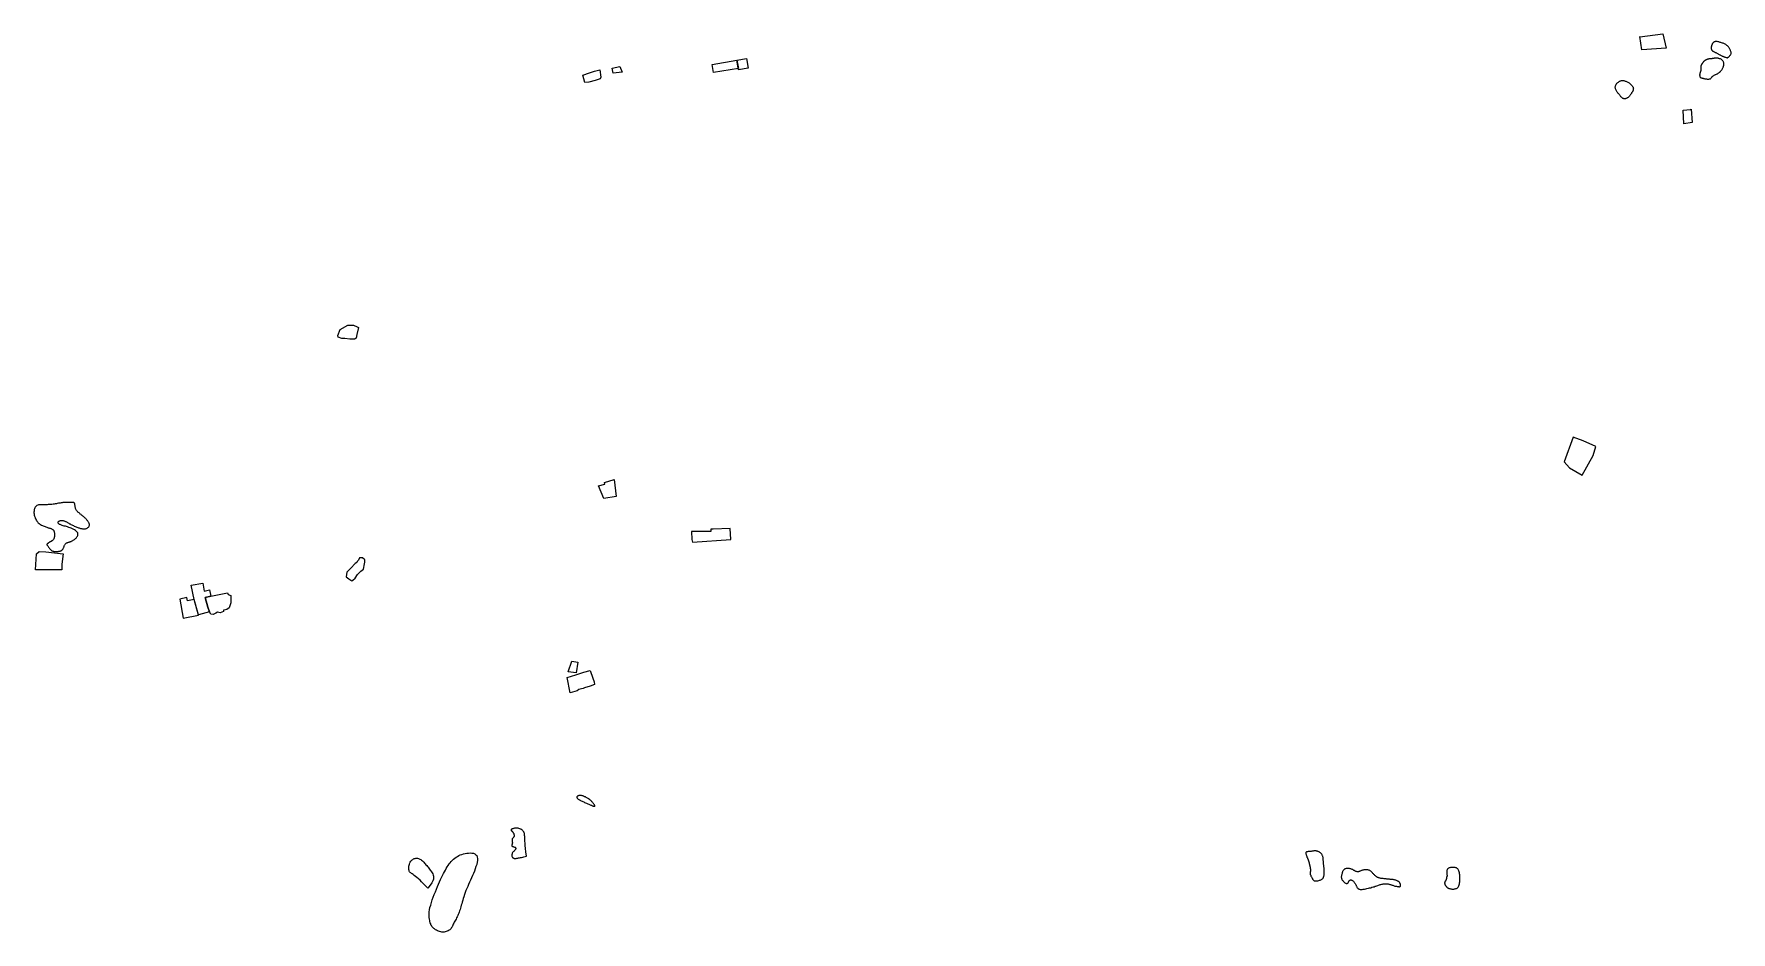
# Model space of a CAD drawing. Header units: millimetres. Extents: x 100186 to 101410, y 389561 to 390808.
# Drawn here: x 100186 to 101410, y 390160 to 390808 of the extents above; entities that cross this region are included whole.
import ezdxf

# ---------------------------------------------------------------- set-up
doc = ezdxf.new("R2010")
doc.units = ezdxf.units.MM
doc.header["$LTSCALE"] = 2
doc.layers.add('Débri', color=6, linetype='Continuous')

msp = doc.modelspace()

# ---------------------------------------------------------------- linework, layer by layer
at = {"layer": 'Débri', "flags": 128}
for points in [[(101344.5, 390806), (101361, 390808), (101363.4, 390797.8), (101345.9, 390796.4), (101344.5, 390806.1)], [(101410.2, 390793.3), (101410.3, 390793.7), (101410.3, 390794.1), (101410.3, 390794.5), (101410.3, 390794.9), (101410.2, 390795.3), (101410, 390795.7), (101409.9, 390796.2), (101409.7, 390796.6), (101409.5, 390797), (101409.2, 390797.5), (101409, 390797.9), (101408.7, 390798.3), (101408.4, 390798.7), (101408.1, 390799.1), (101407.7, 390799.4), (101407.3, 390799.7), (101406.9, 390800), (101406.5, 390800.3), (101406.1, 390800.6), (101405.6, 390800.8), (101405.1, 390801), (101404.6, 390801.2), (101404.1, 390801.4), (101403.5, 390801.6), (101403, 390801.8), (101402.5, 390801.9), (101402, 390802.1), (101401.4, 390802.2), (101400.9, 390802.3), (101400.4, 390802.4), (101400, 390802.4), (101399.6, 390802.4), (101399.2, 390802.4), (101398.8, 390802.4), (101398.5, 390802.3), (101398.2, 390802.2), (101398, 390802.1), (101397.7, 390801.9), (101397.5, 390801.8), (101397.3, 390801.6), (101397.2, 390801.4), (101397, 390801.2), (101396.9, 390801), (101396.8, 390800.8), (101396.7, 390800.5), (101396.6, 390800.3), (101396.5, 390800.1), (101396.4, 390799.8), (101396.3, 390799.6), (101396.2, 390799.4), (101396.1, 390799.1), (101396.1, 390798.9), (101396, 390798.6), (101396, 390798.4), (101396, 390798.1), (101395.9, 390797.9), (101396, 390797.6), (101396, 390797.4), (101396, 390797.1), (101396.1, 390796.9), (101396.2, 390796.7), (101396.3, 390796.5), (101396.4, 390796.3), (101396.6, 390796.1), (101396.8, 390795.9), (101397, 390795.8), (101397.2, 390795.6), (101397.4, 390795.5), (101397.6, 390795.3), (101397.9, 390795.2), (101398.2, 390795.1), (101398.6, 390794.9), (101398.9, 390794.7), (101399.3, 390794.5), (101399.7, 390794.3), (101400, 390794.1), (101400.5, 390793.9), (101400.9, 390793.7), (101401.3, 390793.4), (101401.7, 390793.2), (101402.1, 390793), (101402.4, 390792.8), (101402.8, 390792.6), (101403.2, 390792.4), (101403.6, 390792.2), (101403.9, 390792), (101404.3, 390791.9), (101404.7, 390791.7), (101405, 390791.6), (101405.4, 390791.4), (101405.8, 390791.3), (101406.1, 390791.2), (101406.4, 390791.1), (101406.7, 390791), (101407, 390790.9), (101407.2, 390790.9), (101407.4, 390790.8), (101407.5, 390790.8), (101407.6, 390790.8), (101407.7, 390790.8), (101407.8, 390790.8), (101407.9, 390790.9), (101408.1, 390791), (101408.2, 390791.1), (101408.4, 390791.3), (101408.7, 390791.5), (101409, 390791.7), (101409.3, 390792), (101409.5, 390792.3), (101409.8, 390792.6), (101410, 390792.9)], [(101397.1, 390777.6), (101397.4, 390777.8), (101397.8, 390778), (101398.2, 390778.2), (101398.6, 390778.4), (101399, 390778.6), (101399.4, 390778.7), (101399.8, 390778.9), (101400.2, 390779.1), (101400.5, 390779.2), (101400.8, 390779.4), (101401.1, 390779.6), (101401.4, 390779.8), (101401.7, 390780.1), (101401.9, 390780.3), (101402.2, 390780.5), (101402.4, 390780.8), (101402.7, 390781), (101402.9, 390781.3), (101403.2, 390781.6), (101403.4, 390781.9), (101403.6, 390782.2), (101403.8, 390782.5), (101404.1, 390782.8), (101404.2, 390783.1), (101404.4, 390783.5), (101404.6, 390783.8), (101404.7, 390784.2), (101404.8, 390784.5), (101404.9, 390784.9), (101405, 390785.3), (101405.1, 390785.7), (101405.1, 390786.1), (101405.1, 390786.4), (101405.1, 390786.8), (101405, 390787.2), (101404.9, 390787.6), (101404.8, 390787.9), (101404.6, 390788.2), (101404.4, 390788.6), (101404.2, 390788.8), (101404, 390789.1), (101403.7, 390789.3), (101403.4, 390789.5), (101403.1, 390789.7), (101402.7, 390789.9), (101402.4, 390790), (101402, 390790.1), (101401.6, 390790.2), (101401.3, 390790.3), (101400.9, 390790.4), (101400.6, 390790.4), (101400.2, 390790.5), (101399.9, 390790.5), (101399.5, 390790.5), (101399.2, 390790.5), (101398.8, 390790.4), (101398.5, 390790.4), (101398.2, 390790.4), (101397.8, 390790.3), (101397.5, 390790.3), (101397.2, 390790.2), (101396.8, 390790.2), (101396.5, 390790.1), (101396.2, 390790.1), (101395.9, 390790), (101395.6, 390790), (101395.2, 390790), (101394.9, 390790), (101394.6, 390789.9), (101394.3, 390789.9), (101394, 390789.8), (101393.7, 390789.7), (101393.4, 390789.7), (101393.1, 390789.6), (101392.8, 390789.5), (101392.5, 390789.3), (101392.2, 390789.2), (101391.9, 390789.1), (101391.7, 390788.9), (101391.5, 390788.8), (101391.3, 390788.7), (101391.1, 390788.6), (101390.9, 390788.4), (101390.8, 390788.3), (101390.6, 390788.2), (101390.5, 390788), (101390.4, 390787.9), (101390.3, 390787.8), (101390.1, 390787.6), (101390, 390787.4), (101389.9, 390787.2), (101389.8, 390787.1), (101389.6, 390786.9), (101389.5, 390786.7), (101389.4, 390786.5), (101389.3, 390786.4), (101389.2, 390786.2), (101389.1, 390786.1), (101389, 390785.9), (101388.9, 390785.7), (101388.8, 390785.6), (101388.8, 390785.4), (101388.7, 390785.3), (101388.7, 390785.1), (101388.6, 390784.9), (101388.6, 390784.7), (101388.6, 390784.4), (101388.6, 390784.2), (101388.6, 390784), (101388.6, 390783.8), (101388.6, 390783.6), (101388.6, 390783.4), (101388.6, 390783.2), (101388.6, 390783), (101388.6, 390782.8), (101388.6, 390782.7), (101388.5, 390782.5), (101388.5, 390782.3), (101388.5, 390782.1), (101388.5, 390782), (101388.4, 390781.8), (101388.4, 390781.6), (101388.4, 390781.3), (101388.3, 390781.1), (101388.2, 390780.9), (101388.2, 390780.7), (101388.1, 390780.4), (101388, 390780.2), (101388, 390780), (101387.9, 390779.8), (101387.8, 390779.6), (101387.8, 390779.3), (101387.7, 390779.1), (101387.7, 390778.9), (101387.7, 390778.6), (101387.6, 390778.4), (101387.6, 390778.1), (101387.7, 390777.9), (101387.7, 390777.6), (101387.8, 390777.4), (101387.8, 390777.2), (101387.9, 390777), (101388.1, 390776.8), (101388.2, 390776.6), (101388.4, 390776.5), (101388.6, 390776.4), (101388.8, 390776.3), (101389, 390776.2), (101389.2, 390776.2), (101389.4, 390776.1), (101389.7, 390776.1), (101389.9, 390776.1), (101390.1, 390776), (101390.3, 390776), (101390.5, 390775.9), (101390.8, 390775.9), (101391, 390775.8), (101391.3, 390775.7), (101391.6, 390775.7), (101391.9, 390775.6), (101392.3, 390775.5), (101392.7, 390775.5), (101393.1, 390775.4), (101393.6, 390775.4), (101394, 390775.4), (101394.4, 390775.4), (101394.8, 390775.5), (101395.1, 390775.6), (101395.4, 390775.7), (101395.7, 390775.9), (101395.9, 390776.2), (101396.1, 390776.5), (101396.4, 390776.7), (101396.6, 390777), (101396.8, 390777.3)], [(100581.7, 390778.3), (100586.7, 390779.8), (100590.1, 390781.2), (100594, 390782), (100594.7, 390776.9), (100594.2, 390775.7), (100590.6, 390774.5), (100586.2, 390773.2), (100583.3, 390772.9), (100581.7, 390778.3)], [(100675, 390785.9), (100692.8, 390789), (100694, 390783.1), (100676.1, 390780.2)], [(101329.4, 390773.5), (101329.7, 390773.7), (101330.1, 390773.9), (101330.4, 390774.1), (101330.8, 390774.2), (101331.2, 390774.3), (101331.6, 390774.3), (101332, 390774.3), (101332.4, 390774.3), (101332.9, 390774.3), (101333.4, 390774.2), (101333.9, 390774), (101334.3, 390773.9), (101334.8, 390773.7), (101335.3, 390773.4), (101335.8, 390773.2), (101336.3, 390772.9), (101336.7, 390772.6), (101337.2, 390772.3), (101337.6, 390771.9), (101338, 390771.6), (101338.3, 390771.2), (101338.7, 390770.9), (101339, 390770.5), (101339.2, 390770.1), (101339.4, 390769.8), (101339.6, 390769.5), (101339.7, 390769.2), (101339.8, 390768.9), (101339.8, 390768.6), (101339.9, 390768.3), (101339.8, 390768), (101339.8, 390767.7), (101339.7, 390767.4), (101339.6, 390767.1), (101339.4, 390766.8), (101339.3, 390766.6), (101339.1, 390766.3), (101338.9, 390766), (101338.7, 390765.7), (101338.5, 390765.4), (101338.4, 390765.1), (101338.2, 390764.8), (101338, 390764.5), (101337.8, 390764.2), (101337.6, 390763.8), (101337.3, 390763.5), (101337.1, 390763.2), (101336.8, 390762.9), (101336.6, 390762.7), (101336.3, 390762.4), (101336, 390762.2), (101335.7, 390762), (101335.3, 390761.8), (101335, 390761.6), (101334.7, 390761.4), (101334.4, 390761.3), (101334.1, 390761.2), (101333.9, 390761.2), (101333.6, 390761.1), (101333.3, 390761.1), (101333.1, 390761.2), (101332.8, 390761.2), (101332.6, 390761.3), (101332.3, 390761.5), (101332, 390761.7), (101331.8, 390761.9), (101331.5, 390762.1), (101331.2, 390762.4), (101330.9, 390762.7), (101330.6, 390763.1), (101330.3, 390763.4), (101330, 390763.8), (101329.6, 390764.2), (101329.3, 390764.7), (101328.9, 390765.1), (101328.5, 390765.6), (101328.2, 390766), (101327.9, 390766.5), (101327.6, 390767), (101327.3, 390767.5), (101327.1, 390767.9), (101327, 390768.4), (101326.9, 390768.9), (101326.8, 390769.3), (101326.8, 390769.8), (101326.9, 390770.2), (101326.9, 390770.6), (101327.1, 390771), (101327.3, 390771.4), (101327.5, 390771.8), (101327.7, 390772.1), (101328, 390772.5), (101328.3, 390772.8), (101328.7, 390773), (101329, 390773.3)], [(101376.3, 390743.1), (101375.8, 390753), (101381, 390753.5), (101381.5, 390753.6), (101382.3, 390744.2), (101376.2, 390743.1)], [(101290, 390499.5), (101293.8, 390495), (101302.8, 390489.7), (101310.8, 390503.9), (101312.8, 390510.5), (101303.7, 390514.5), (101296.5, 390517.3)], [(100593.1, 390482), (100597.7, 390483.3), (100597.4, 390484.4), (100604.3, 390486.6), (100605.8, 390474.5), (100597, 390472.9), (100593.1, 390482)], [(100198.2, 390435.6), (100198.6, 390435.3), (100199, 390435.1), (100199.4, 390435), (100199.8, 390434.9), (100200.2, 390434.8), (100200.7, 390434.8), (100201.1, 390434.8), (100201.5, 390434.8), (100202, 390434.8), (100202.5, 390434.8), (100202.9, 390434.8), (100203.4, 390434.8), (100203.8, 390434.9), (100204.3, 390434.9), (100204.7, 390435), (100205, 390435.2), (100205.4, 390435.3), (100205.7, 390435.5), (100206, 390435.7), (100206.2, 390436), (100206.5, 390436.3), (100206.7, 390436.6), (100206.8, 390436.9), (100207, 390437.3), (100207.2, 390437.7), (100207.3, 390438), (100207.5, 390438.4), (100207.6, 390438.8), (100207.8, 390439.2), (100208, 390439.5), (100208.2, 390439.9), (100208.4, 390440.2), (100208.7, 390440.4), (100209, 390440.7), (100209.3, 390440.9), (100209.6, 390441), (100210, 390441.2), (100210.3, 390441.3), (100210.7, 390441.4), (100211.1, 390441.5), (100211.5, 390441.7), (100211.8, 390441.8), (100212.2, 390441.9), (100212.5, 390442), (100212.9, 390442.2), (100213.3, 390442.4), (100213.7, 390442.6), (100214.1, 390442.8), (100214.5, 390443.1), (100214.9, 390443.4), (100215.3, 390443.7), (100215.7, 390444.1), (100216.1, 390444.4), (100216.5, 390444.8), (100216.8, 390445.3), (100217.1, 390445.7), (100217.3, 390446.2), (100217.4, 390446.6), (100217.5, 390447.1), (100217.4, 390447.6), (100217.3, 390448.1), (100217.1, 390448.5), (100216.8, 390449), (100216.3, 390449.5), (100215.8, 390449.9), (100215.1, 390450.3), (100214.4, 390450.7), (100213.5, 390451.1), (100212.7, 390451.5), (100211.8, 390451.8), (100210.9, 390452.1), (100210, 390452.4), (100209.2, 390452.7), (100208.4, 390452.9), (100207.6, 390453.1), (100206.9, 390453.3), (100206.2, 390453.5), (100205.6, 390453.7), (100205.1, 390453.9), (100204.6, 390454.1), (100204.2, 390454.3), (100203.9, 390454.5), (100203.6, 390454.7), (100203.4, 390455), (100203.3, 390455.2), (100203.2, 390455.4), (100203.2, 390455.6), (100203.2, 390455.9), (100203.3, 390456.1), (100203.5, 390456.3), (100203.7, 390456.5), (100203.9, 390456.7), (100204.2, 390456.8), (100204.5, 390456.9), (100204.8, 390457), (100205.2, 390457.1), (100205.6, 390457.1), (100206, 390457.1), (100206.4, 390457.1), (100206.8, 390457), (100207.2, 390456.9), (100207.6, 390456.8), (100208, 390456.6), (100208.4, 390456.4), (100208.8, 390456.3), (100209.2, 390456.1), (100209.6, 390455.8), (100210, 390455.6), (100210.4, 390455.4), (100210.8, 390455.1), (100211.3, 390454.8), (100211.8, 390454.6), (100212.4, 390454.3), (100213, 390454), (100213.6, 390453.7), (100214.2, 390453.4), (100214.8, 390453.1), (100215.5, 390452.8), (100216.1, 390452.6), (100216.7, 390452.3), (100217.3, 390452.1), (100217.8, 390451.9), (100218.3, 390451.7), (100218.9, 390451.5), (100219.3, 390451.4), (100219.8, 390451.3), (100220.2, 390451.2), (100220.7, 390451.1), (100221.1, 390451), (100221.5, 390451), (100221.9, 390451), (100222.3, 390451), (100222.6, 390451), (100223, 390451.1), (100223.4, 390451.2), (100223.7, 390451.3), (100224.1, 390451.5), (100224.4, 390451.7), (100224.7, 390452), (100225.1, 390452.3), (100225.3, 390452.6), (100225.5, 390452.9), (100225.7, 390453.3), (100225.8, 390453.6), (100225.8, 390454), (100225.8, 390454.4), (100225.7, 390454.7), (100225.6, 390455.1), (100225.4, 390455.5), (100225.1, 390455.9), (100224.9, 390456.2), (100224.6, 390456.6), (100224.3, 390457), (100224, 390457.4), (100223.7, 390457.7), (100223.4, 390458.1), (100223.1, 390458.5), (100222.7, 390458.8), (100222.3, 390459.2), (100221.9, 390459.6), (100221.5, 390459.9), (100221.1, 390460.3), (100220.6, 390460.6), (100220.1, 390461), (100219.7, 390461.4), (100219.2, 390461.7), (100218.8, 390462.1), (100218.3, 390462.5), (100217.9, 390462.8), (100217.5, 390463.2), (100217.1, 390463.6), (100216.8, 390464), (100216.5, 390464.4), (100216.2, 390464.8), (100216, 390465.3), (100215.8, 390465.8), (100215.6, 390466.2), (100215.5, 390466.7), (100215.4, 390467.2), (100215.4, 390467.7), (100215.3, 390468.2), (100215.2, 390468.6), (100215.2, 390469), (100215.1, 390469.3), (100215, 390469.6), (100214.8, 390469.8), (100214.7, 390469.9), (100214.5, 390470), (100214.2, 390470.1), (100214, 390470.1), (100213.7, 390470.1), (100213.3, 390470.1), (100213, 390470.1), (100212.6, 390470.1), (100212.1, 390470.1), (100211.7, 390470.1), (100211.2, 390470.1), (100210.7, 390470.1), (100210.2, 390470.1), (100209.7, 390470.1), (100209.2, 390470.1), (100208.7, 390470.1), (100208.2, 390470.1), (100207.7, 390470.1), (100207.1, 390470), (100206.6, 390470), (100206, 390469.9), (100205.4, 390469.8), (100204.7, 390469.7), (100204.1, 390469.6), (100203.4, 390469.5), (100202.6, 390469.3), (100201.9, 390469.2), (100201.1, 390469), (100200.3, 390468.9), (100199.5, 390468.8), (100198.7, 390468.7), (100197.9, 390468.6), (100197, 390468.6), (100196.1, 390468.6), (100195.3, 390468.5), (100194.4, 390468.5), (100193.6, 390468.5), (100192.8, 390468.5), (100192, 390468.5), (100191.2, 390468.5), (100190.5, 390468.5), (100189.8, 390468.4), (100189.1, 390468.3), (100188.5, 390468.1), (100187.9, 390467.9), (100187.5, 390467.6), (100187, 390467.2), (100186.7, 390466.7), (100186.4, 390466.2), (100186.1, 390465.6), (100186, 390465), (100185.8, 390464.4), (100185.8, 390463.8), (100185.7, 390463.2), (100185.7, 390462.6), (100185.8, 390462), (100185.9, 390461.4), (100186, 390460.9), (100186.2, 390460.3), (100186.3, 390459.8), (100186.5, 390459.3), (100186.7, 390458.8), (100187, 390458.3), (100187.2, 390457.7), (100187.5, 390457.2), (100187.8, 390456.7), (100188.1, 390456.3), (100188.5, 390455.8), (100188.9, 390455.3), (100189.4, 390454.9), (100189.9, 390454.5), (100190.5, 390454.1), (100191.2, 390453.8), (100191.8, 390453.5), (100192.5, 390453.2), (100193.1, 390452.9), (100193.8, 390452.7), (100194.4, 390452.4), (100195, 390452.3), (100195.5, 390452.1), (100196, 390451.9), (100196.5, 390451.8), (100197, 390451.6), (100197.4, 390451.5), (100197.8, 390451.4), (100198.1, 390451.2), (100198.5, 390451.1), (100198.8, 390450.9), (100199.1, 390450.7), (100199.4, 390450.5), (100199.6, 390450.3), (100199.8, 390450), (100200, 390449.8), (100200.2, 390449.5), (100200.3, 390449.2), (100200.4, 390449), (100200.4, 390448.6), (100200.5, 390448.3), (100200.5, 390448), (100200.5, 390447.6), (100200.5, 390447.3), (100200.5, 390446.9), (100200.5, 390446.5), (100200.5, 390446.2), (100200.5, 390445.8), (100200.5, 390445.4), (100200.4, 390445), (100200.4, 390444.7), (100200.3, 390444.4), (100200.2, 390444.1), (100200.1, 390443.8), (100199.9, 390443.5), (100199.8, 390443.3), (100199.6, 390443.1), (100199.4, 390442.9), (100199.2, 390442.7), (100198.9, 390442.5), (100198.7, 390442.4), (100198.5, 390442.2), (100198.2, 390442.1), (100198, 390442), (100197.8, 390441.8), (100197.5, 390441.7), (100197.3, 390441.6), (100197, 390441.4), (100196.8, 390441.3), (100196.6, 390441.1), (100196.3, 390441), (100196.1, 390440.8), (100195.9, 390440.6), (100195.7, 390440.5), (100195.5, 390440.4), (100195.3, 390440.2), (100195.2, 390440.1), (100195.1, 390440), (100195, 390440), (100195, 390439.9), (100195, 390439.8), (100195, 390439.7), (100195.1, 390439.5), (100195.3, 390439.3), (100195.4, 390439), (100195.7, 390438.7), (100196, 390438.3), (100196.3, 390437.8), (100196.6, 390437.3), (100197, 390436.9), (100197.4, 390436.4), (100197.8, 390436)], [(100660.5, 390443.3), (100661, 390441.4), (100688.7, 390443.4), (100688.1, 390451.3), (100675.8, 390450.9), (100674.2, 390450.8), (100674.2, 390449.2), (100660.1, 390449.1), (100660.5, 390443.3)], [(100186.8, 390421.5), (100187.5, 390433.1), (100189.5, 390434.7), (100194.2, 390434.4), (100206.7, 390433), (100205.9, 390425.5), (100205.9, 390421.5), (100201, 390421.5), (100195.4, 390421.5), (100186.8, 390421.5)], [(100423.7, 390423.1), (100424.1, 390424.6), (100424.5, 390427), (100424.5, 390428.7), (100422.8, 390430.1), (100421.6, 390430.1), (100420.7, 390430.1), (100420, 390428.5), (100419, 390427.5), (100418.6, 390426.7), (100417.5, 390426), (100414.3, 390422.6), (100411.6, 390419.9), (100411.1, 390416.4), (100412.9, 390414.9), (100415.1, 390413.5), (100415.8, 390414.1), (100417.4, 390415.6), (100419.2, 390418.1), (100421.5, 390420.5), (100423.5, 390421.9)], [(100293.5, 390386.6), (100304.5, 390388.9), (100301.4, 390400.2), (100296.6, 390399.1), (100296, 390401.6), (100291, 390400.4), (100293.5, 390386.6)], [(100309.3, 390401.6), (100313.4, 390402.5), (100325.5, 390405), (100325.8, 390403.6), (100327.7, 390403.1), (100327.7, 390397.7), (100326.7, 390394.2), (100325, 390392.9), (100323.1, 390392.5), (100322.5, 390392.5), (100322.5, 390391.4), (100320.1, 390390.6), (100318.2, 390391), (100316.9, 390390.2), (100315, 390389.3), (100313.4, 390389.5), (100312.4, 390391.3), (100311.1, 390394.6), (100309.3, 390401.6)], [(100570.6, 390343.9), (100576.8, 390345.8), (100582.4, 390347.6), (100587, 390348.9), (100589.1, 390343.3), (100590, 390340.7), (100590.3, 390338.8), (100587.2, 390337.6), (100583.1, 390336.4), (100582.1, 390335.9), (100580.8, 390335.8), (100578.8, 390335.2), (100577.6, 390334.3), (100572.7, 390332.8), (100570.6, 390343.9)], [(100588.4, 390254.3), (100588.1, 390254.6), (100587.7, 390255), (100587.3, 390255.3), (100586.9, 390255.6), (100586.5, 390256), (100586, 390256.3), (100585.6, 390256.6), (100585.1, 390256.9), (100584.6, 390257.2), (100584.1, 390257.4), (100583.6, 390257.7), (100583.1, 390257.9), (100582.6, 390258.2), (100582.2, 390258.3), (100581.7, 390258.5), (100581.2, 390258.6), (100580.8, 390258.7), (100580.4, 390258.8), (100580, 390258.8), (100579.6, 390258.8), (100579.2, 390258.7), (100578.9, 390258.7), (100578.6, 390258.6), (100578.3, 390258.5), (100578.1, 390258.4), (100577.9, 390258.2), (100577.7, 390258.1), (100577.6, 390258), (100577.5, 390257.8), (100577.4, 390257.7), (100577.4, 390257.5), (100577.4, 390257.3), (100577.5, 390257.2), (100577.6, 390257), (100577.8, 390256.8), (100578, 390256.6), (100578.2, 390256.4), (100578.5, 390256.2), (100578.9, 390256), (100579.3, 390255.8), (100579.7, 390255.5), (100580.2, 390255.2), (100580.7, 390255), (100581.3, 390254.7), (100581.9, 390254.4), (100582.5, 390254.1), (100583.1, 390253.8), (100583.7, 390253.5), (100584.4, 390253.2), (100585, 390253), (100585.5, 390252.7), (100586.1, 390252.5), (100586.6, 390252.2), (100587.1, 390252), (100587.6, 390251.8), (100588, 390251.7), (100588.3, 390251.5), (100588.6, 390251.4), (100588.9, 390251.3), (100589.1, 390251.2), (100589.3, 390251.1), (100589.4, 390251.1), (100589.6, 390251), (100589.7, 390251), (100589.8, 390251), (100590, 390251), (100590.1, 390251), (100590.2, 390251), (100590.3, 390251.1), (100590.4, 390251.1), (100590.4, 390251.1), (100590.5, 390251.2), (100590.5, 390251.2), (100590.6, 390251.2), (100590.6, 390251.2), (100590.6, 390251.3), (100590.5, 390251.3), (100590.5, 390251.4), (100590.4, 390251.6), (100590.3, 390251.7), (100590.2, 390252), (100590, 390252.2), (100589.8, 390252.5), (100589.6, 390252.9), (100589.3, 390253.2), (100589.1, 390253.6), (100588.8, 390253.9)], [(100476.9, 390193.2), (100477.7, 390194.9), (100478.4, 390196.6), (100479.1, 390198.2), (100479.8, 390199.7), (100480.5, 390201.1), (100481.2, 390202.5), (100481.9, 390203.8), (100482.6, 390205), (100483.2, 390206.2), (100483.9, 390207.3), (100484.6, 390208.4), (100485.4, 390209.4), (100486.1, 390210.3), (100486.9, 390211.2), (100487.7, 390212.1), (100488.5, 390212.8), (100489.4, 390213.6), (100490.3, 390214.2), (100491.3, 390214.8), (100492.3, 390215.4), (100493.4, 390215.9), (100494.5, 390216.3), (100495.6, 390216.7), (100496.8, 390217), (100498, 390217.2), (100499.3, 390217.3), (100500.6, 390217.4), (100501.8, 390217.3), (100502.9, 390217.1), (100503.8, 390216.7), (100504.6, 390216.1), (100505.2, 390215.4), (100505.6, 390214.4), (100505.8, 390213.3), (100505.7, 390212), (100505.5, 390210.6), (100505.2, 390209.1), (100504.7, 390207.5), (100504.2, 390205.9), (100503.6, 390204.2), (100502.9, 390202.6), (100502.2, 390201), (100501.5, 390199.4), (100500.8, 390197.8), (100500.1, 390196.3), (100499.4, 390194.7), (100498.7, 390193.2), (100498, 390191.7), (100497.4, 390190.2), (100496.9, 390188.7), (100496.4, 390187.3), (100495.9, 390185.8), (100495.5, 390184.5), (100495.1, 390183.2), (100494.7, 390181.9), (100494.4, 390180.7), (100494.1, 390179.6), (100493.8, 390178.5), (100493.5, 390177.5), (100493.2, 390176.5), (100492.9, 390175.6), (100492.6, 390174.7), (100492.3, 390173.9), (100491.9, 390173), (100491.5, 390172.2), (100491.1, 390171.3), (100490.7, 390170.5), (100490.3, 390169.7), (100489.8, 390168.9), (100489.4, 390168.1), (100489, 390167.4), (100488.7, 390166.6), (100488.3, 390165.9), (100488, 390165.3), (100487.7, 390164.6), (100487.4, 390164), (100487.1, 390163.5), (100486.8, 390162.9), (100486.3, 390162.4), (100485.9, 390162), (100485.3, 390161.6), (100484.7, 390161.2), (100484, 390160.9), (100483.3, 390160.6), (100482.5, 390160.5), (100481.7, 390160.3), (100480.9, 390160.3), (100480.1, 390160.3), (100479.3, 390160.5), (100478.4, 390160.7), (100477.6, 390160.9), (100476.9, 390161.2), (100476.1, 390161.6), (100475.5, 390162), (100474.8, 390162.5), (100474.2, 390162.9), (100473.7, 390163.4), (100473.3, 390163.9), (100472.9, 390164.4), (100472.5, 390165), (100472.2, 390165.6), (100472, 390166.3), (100471.7, 390167), (100471.5, 390167.8), (100471.3, 390168.7), (100471.1, 390169.7), (100471, 390170.8), (100470.9, 390172), (100471, 390173.3), (100471, 390174.8), (100471.2, 390176.3), (100471.5, 390177.9), (100472, 390179.7), (100472.5, 390181.6), (100473.1, 390183.5), (100473.8, 390185.4), (100474.6, 390187.4), (100475.4, 390189.4), (100476.2, 390191.3)], [(101114.4, 390198), (101114.8, 390198.2), (101115.1, 390198.4), (101115.4, 390198.6), (101115.7, 390198.8), (101115.9, 390199.1), (101116.1, 390199.3), (101116.2, 390199.6), (101116.3, 390200), (101116.4, 390200.4), (101116.5, 390200.8), (101116.6, 390201.2), (101116.7, 390201.7), (101116.7, 390202.2), (101116.8, 390202.7), (101116.8, 390203.1), (101116.8, 390203.6), (101116.8, 390204), (101116.8, 390204.4), (101116.8, 390204.8), (101116.7, 390205.2), (101116.7, 390205.5), (101116.7, 390205.9), (101116.6, 390206.3), (101116.6, 390206.6), (101116.5, 390207), (101116.5, 390207.4), (101116.4, 390207.7), (101116.4, 390208.1), (101116.4, 390208.5), (101116.3, 390209), (101116.3, 390209.4), (101116.3, 390209.9), (101116.2, 390210.4), (101116.2, 390210.9), (101116.2, 390211.4), (101116.1, 390212), (101116.1, 390212.5), (101116, 390213), (101116, 390213.5), (101115.9, 390214), (101115.8, 390214.5), (101115.7, 390214.9), (101115.5, 390215.3), (101115.3, 390215.7), (101115.2, 390216), (101115, 390216.4), (101114.7, 390216.7), (101114.5, 390216.9), (101114.3, 390217.2), (101114, 390217.5), (101113.7, 390217.7), (101113.4, 390217.9), (101113.1, 390218.1), (101112.8, 390218.2), (101112.5, 390218.4), (101112.2, 390218.5), (101111.9, 390218.6), (101111.6, 390218.7), (101111.3, 390218.7), (101111, 390218.8), (101110.7, 390218.8), (101110.4, 390218.8), (101110.1, 390218.8), (101109.8, 390218.8), (101109.5, 390218.8), (101109.2, 390218.8), (101108.9, 390218.7), (101108.6, 390218.7), (101108.3, 390218.7), (101108, 390218.6), (101107.7, 390218.6), (101107.3, 390218.5), (101107, 390218.5), (101106.6, 390218.4), (101106.2, 390218.4), (101105.8, 390218.4), (101105.4, 390218.3), (101105.1, 390218.3), (101104.8, 390218.2), (101104.5, 390218.2), (101104.2, 390218.1), (101104, 390218.1), (101103.8, 390218), (101103.7, 390217.9), (101103.6, 390217.7), (101103.5, 390217.6), (101103.5, 390217.4), (101103.5, 390217.2), (101103.5, 390216.9), (101103.6, 390216.6), (101103.7, 390216.3), (101103.8, 390215.9), (101103.9, 390215.6), (101104, 390215.2), (101104.1, 390214.9), (101104.2, 390214.6), (101104.3, 390214.3), (101104.5, 390214), (101104.6, 390213.7), (101104.7, 390213.5), (101104.8, 390213.2), (101104.9, 390213), (101105, 390212.7), (101105.1, 390212.5), (101105.2, 390212.2), (101105.3, 390212), (101105.4, 390211.7), (101105.5, 390211.4), (101105.6, 390211.1), (101105.7, 390210.8), (101105.8, 390210.5), (101105.9, 390210.2), (101105.9, 390209.9), (101106, 390209.6), (101106.1, 390209.2), (101106.2, 390208.9), (101106.2, 390208.6), (101106.3, 390208.2), (101106.4, 390207.9), (101106.4, 390207.6), (101106.5, 390207.3), (101106.5, 390207), (101106.6, 390206.7), (101106.6, 390206.5), (101106.7, 390206.2), (101106.7, 390206), (101106.8, 390205.8), (101106.8, 390205.6), (101106.8, 390205.4), (101106.9, 390205.2), (101106.9, 390205), (101106.9, 390204.9), (101106.9, 390204.7), (101106.9, 390204.6), (101106.9, 390204.4), (101106.9, 390204.3), (101106.8, 390204.1), (101106.8, 390204), (101106.7, 390203.9), (101106.7, 390203.7), (101106.6, 390203.6), (101106.6, 390203.4), (101106.5, 390203.3), (101106.5, 390203.1), (101106.5, 390203), (101106.5, 390202.8), (101106.5, 390202.6), (101106.5, 390202.4), (101106.6, 390202.2), (101106.7, 390202), (101106.7, 390201.8), (101106.8, 390201.5), (101107, 390201.2), (101107.1, 390201), (101107.2, 390200.7), (101107.4, 390200.4), (101107.6, 390200.1), (101107.7, 390199.7), (101107.9, 390199.4), (101108, 390199.1), (101108.2, 390198.8), (101108.4, 390198.5), (101108.5, 390198.2), (101108.7, 390197.9), (101109, 390197.7), (101109.3, 390197.5), (101109.6, 390197.3), (101110, 390197.2), (101110.5, 390197.2), (101111, 390197.2), (101111.6, 390197.2), (101112.2, 390197.3), (101112.8, 390197.5), (101113.3, 390197.6), (101113.9, 390197.8)], [(101150.4, 390192.3), (101151.2, 390192.6), (101152, 390192.8), (101152.7, 390193), (101153.4, 390193.3), (101154.1, 390193.5), (101154.8, 390193.7), (101155.4, 390193.9), (101156, 390194.1), (101156.6, 390194.3), (101157.1, 390194.5), (101157.7, 390194.6), (101158.3, 390194.8), (101158.8, 390194.9), (101159.3, 390195), (101159.8, 390195), (101160.3, 390195.1), (101160.7, 390195.1), (101161.2, 390195.1), (101161.6, 390195.1), (101162.1, 390195.1), (101162.5, 390195.1), (101162.9, 390195), (101163.3, 390194.9), (101163.7, 390194.8), (101164.1, 390194.7), (101164.5, 390194.6), (101165, 390194.4), (101165.4, 390194.3), (101165.8, 390194.1), (101166.3, 390194), (101166.8, 390193.8), (101167.3, 390193.7), (101167.8, 390193.5), (101168.3, 390193.4), (101168.9, 390193.3), (101169.4, 390193.2), (101169.9, 390193.1), (101170.3, 390193.1), (101170.7, 390193), (101171.1, 390193), (101171.4, 390193.1), (101171.6, 390193.2), (101171.7, 390193.3), (101171.8, 390193.5), (101171.9, 390193.6), (101171.9, 390193.8), (101171.9, 390194), (101171.8, 390194.3), (101171.8, 390194.5), (101171.7, 390194.8), (101171.6, 390195.1), (101171.5, 390195.4), (101171.4, 390195.6), (101171.2, 390195.9), (101171, 390196.2), (101170.7, 390196.4), (101170.4, 390196.7), (101170.1, 390196.9), (101169.7, 390197.1), (101169.3, 390197.3), (101168.8, 390197.5), (101168.4, 390197.6), (101167.9, 390197.8), (101167.4, 390197.9), (101167, 390198), (101166.5, 390198.1), (101166, 390198.2), (101165.5, 390198.2), (101165, 390198.3), (101164.4, 390198.3), (101163.9, 390198.4), (101163.3, 390198.4), (101162.7, 390198.5), (101162, 390198.5), (101161.4, 390198.6), (101160.7, 390198.6), (101160.1, 390198.7), (101159.4, 390198.8), (101158.8, 390198.8), (101158.3, 390198.9), (101157.7, 390199), (101157.2, 390199.1), (101156.8, 390199.2), (101156.4, 390199.3), (101156, 390199.4), (101155.6, 390199.6), (101155.2, 390199.7), (101154.8, 390200), (101154.4, 390200.2), (101154.1, 390200.5), (101153.7, 390200.8), (101153.3, 390201.1), (101153, 390201.5), (101152.6, 390201.8), (101152.3, 390202.2), (101151.9, 390202.6), (101151.6, 390202.9), (101151.3, 390203.3), (101151, 390203.6), (101150.7, 390203.9), (101150.4, 390204.2), (101150, 390204.4), (101149.6, 390204.7), (101149.2, 390204.9), (101148.7, 390205), (101148.2, 390205.1), (101147.6, 390205.2), (101147.1, 390205.2), (101146.5, 390205.2), (101145.9, 390205.2), (101145.4, 390205.1), (101144.9, 390205), (101144.4, 390204.9), (101144, 390204.7), (101143.6, 390204.6), (101143.2, 390204.4), (101142.8, 390204.3), (101142.5, 390204.1), (101142.1, 390204), (101141.8, 390203.9), (101141.4, 390203.8), (101141.1, 390203.8), (101140.8, 390203.8), (101140.5, 390203.8), (101140.1, 390203.9), (101139.8, 390203.9), (101139.5, 390204), (101139.3, 390204.2), (101139, 390204.3), (101138.8, 390204.5), (101138.5, 390204.6), (101138.2, 390204.8), (101137.9, 390205), (101137.6, 390205.2), (101137.3, 390205.4), (101136.9, 390205.5), (101136.5, 390205.7), (101136, 390205.9), (101135.5, 390206), (101135, 390206.1), (101134.4, 390206.2), (101133.9, 390206.2), (101133.4, 390206.2), (101132.9, 390206.2), (101132.5, 390206.1), (101132.1, 390206), (101131.7, 390205.9), (101131.4, 390205.7), (101131.1, 390205.5), (101130.8, 390205.2), (101130.6, 390204.9), (101130.4, 390204.6), (101130.2, 390204.3), (101130, 390203.9), (101129.9, 390203.6), (101129.8, 390203.2), (101129.7, 390202.8), (101129.6, 390202.5), (101129.5, 390202.1), (101129.4, 390201.7), (101129.3, 390201.3), (101129.2, 390200.9), (101129.2, 390200.5), (101129.1, 390200.2), (101129.1, 390199.8), (101129.2, 390199.4), (101129.2, 390199), (101129.4, 390198.6), (101129.5, 390198.2), (101129.8, 390197.8), (101130.1, 390197.4), (101130.4, 390197.1), (101130.7, 390196.7), (101131, 390196.4), (101131.4, 390196.1), (101131.7, 390195.8), (101132.1, 390195.6), (101132.4, 390195.5), (101132.6, 390195.4), (101132.9, 390195.4), (101133.2, 390195.4), (101133.4, 390195.4), (101133.6, 390195.5), (101133.8, 390195.6), (101133.9, 390195.8), (101134, 390195.9), (101134.2, 390196.2), (101134.3, 390196.4), (101134.4, 390196.6), (101134.5, 390196.8), (101134.6, 390197.1), (101134.8, 390197.3), (101134.9, 390197.4), (101135.1, 390197.6), (101135.3, 390197.7), (101135.5, 390197.8), (101135.7, 390197.9), (101136, 390197.9), (101136.2, 390197.9), (101136.5, 390197.8), (101136.8, 390197.6), (101137.1, 390197.4), (101137.5, 390197.2), (101137.8, 390196.9), (101138.1, 390196.6), (101138.4, 390196.3), (101138.7, 390195.9), (101138.9, 390195.6), (101139.1, 390195.2), (101139.3, 390194.8), (101139.5, 390194.4), (101139.7, 390194), (101139.9, 390193.7), (101140.1, 390193.3), (101140.2, 390192.9), (101140.4, 390192.6), (101140.6, 390192.3), (101140.9, 390192), (101141.1, 390191.7), (101141.4, 390191.5), (101141.8, 390191.3), (101142.3, 390191.2), (101142.8, 390191.1), (101143.4, 390191.1), (101144.1, 390191.1), (101144.9, 390191.2), (101145.8, 390191.3), (101146.7, 390191.4), (101147.6, 390191.6), (101148.6, 390191.9), (101149.5, 390192.1)], [(101213.6, 390193.1), (101213.9, 390193.7), (101214.1, 390194.3), (101214.3, 390195), (101214.4, 390195.7), (101214.5, 390196.5), (101214.5, 390197.3), (101214.6, 390198.1), (101214.6, 390199), (101214.6, 390199.8), (101214.6, 390200.7), (101214.5, 390201.5), (101214.4, 390202.3), (101214.3, 390203.1), (101214.2, 390203.8), (101214, 390204.5), (101213.7, 390205), (101213.4, 390205.5), (101213.1, 390205.9), (101212.7, 390206.2), (101212.2, 390206.5), (101211.8, 390206.6), (101211.3, 390206.8), (101210.9, 390206.9), (101210.4, 390206.9), (101209.9, 390206.9), (101209.5, 390206.9), (101209, 390206.9), (101208.6, 390206.9), (101208.2, 390206.8), (101207.8, 390206.8), (101207.4, 390206.7), (101207.1, 390206.6), (101206.8, 390206.5), (101206.5, 390206.3), (101206.2, 390206.2), (101206, 390206), (101205.8, 390205.9), (101205.6, 390205.6), (101205.5, 390205.4), (101205.4, 390205.1), (101205.3, 390204.8), (101205.2, 390204.4), (101205.2, 390204.1), (101205.2, 390203.7), (101205.2, 390203.3), (101205.2, 390202.9), (101205.2, 390202.6), (101205.2, 390202.3), (101205.3, 390202), (101205.3, 390201.7), (101205.3, 390201.5), (101205.4, 390201.3), (101205.4, 390201.1), (101205.4, 390201), (101205.4, 390200.8), (101205.4, 390200.7), (101205.4, 390200.6), (101205.3, 390200.4), (101205.3, 390200.3), (101205.2, 390200.2), (101205.2, 390200), (101205.1, 390199.9), (101205, 390199.7), (101205, 390199.5), (101205, 390199.4), (101204.9, 390199.1), (101204.9, 390198.9), (101204.9, 390198.7), (101204.8, 390198.5), (101204.8, 390198.2), (101204.7, 390198), (101204.6, 390197.8), (101204.5, 390197.6), (101204.4, 390197.4), (101204.3, 390197.2), (101204.2, 390197), (101204, 390196.8), (101203.9, 390196.7), (101203.8, 390196.5), (101203.7, 390196.3), (101203.7, 390196.1), (101203.6, 390195.9), (101203.6, 390195.6), (101203.6, 390195.4), (101203.7, 390195.2), (101203.7, 390195), (101203.8, 390194.7), (101203.9, 390194.5), (101204, 390194.3), (101204.1, 390194.1), (101204.2, 390193.9), (101204.4, 390193.7), (101204.5, 390193.5), (101204.7, 390193.3), (101204.8, 390193.1), (101205, 390192.9), (101205.2, 390192.8), (101205.3, 390192.6), (101205.5, 390192.5), (101205.7, 390192.3), (101205.9, 390192.2), (101206.2, 390192), (101206.4, 390191.9), (101206.7, 390191.8), (101207.1, 390191.7), (101207.5, 390191.6), (101207.9, 390191.5), (101208.3, 390191.4), (101208.8, 390191.3), (101209.3, 390191.3), (101209.8, 390191.3), (101210.3, 390191.3), (101210.8, 390191.4), (101211.3, 390191.4), (101211.7, 390191.6), (101212.2, 390191.8), (101212.6, 390192), (101213, 390192.3), (101213.3, 390192.7)]]:
    msp.add_lwpolyline(points, close=True, dxfattribs=at)
for points in [[(100692.8, 390789), (100700, 390790.2), (100701.2, 390783.3), (100694.2, 390782.1), (100692.8, 390789)], [(100603.8, 390779.6), (100603, 390783.3), (100608.5, 390784.4), (100610.1, 390780.4), (100603.8, 390779.6)], [(100404.9, 390590.5), (100406.7, 390594.9), (100412.2, 390598), (100416.2, 390598), (100418.9, 390596.7), (100419.9, 390596.3), (100418.8, 390591.3), (100418.2, 390588.6), (100417, 390587.9), (100413.6, 390587.9), (100410.1, 390588.3), (100407.9, 390588.3), (100405.3, 390589.2), (100404.9, 390590.5)], [(100299.3, 390410.4), (100307.6, 390412), (100308.5, 390406.2), (100312.3, 390407.1), (100313.4, 390402.5), (100309.3, 390401.6), (100311.1, 390394.6), (100312.4, 390391.3), (100304.4, 390389.1), (100301.4, 390400.2), (100299.3, 390410.4)], [(100571.3, 390348), (100573.8, 390355.6), (100578.3, 390355), (100577.1, 390347.2), (100571.3, 390348)], [(100541.1, 390215.1), (100540.7, 390218.1), (100540.4, 390220.6), (100540.2, 390222.7), (100540.1, 390224.5), (100540, 390225.9), (100540, 390227.2), (100539.9, 390228.2), (100539.9, 390229.1), (100539.8, 390229.9), (100539.7, 390230.6), (100539.6, 390231.3), (100539.4, 390231.9), (100539.2, 390232.5), (100538.9, 390232.9), (100538.6, 390233.4), (100538.2, 390233.7), (100537.8, 390234.1), (100537.3, 390234.4), (100536.8, 390234.6), (100536.3, 390234.8), (100535.7, 390235), (100535.2, 390235.1), (100534.6, 390235.2), (100534.1, 390235.2), (100533.7, 390235.2), (100533.2, 390235.2), (100532.8, 390235.2), (100532.4, 390235.1), (100532.1, 390235), (100531.7, 390234.9), (100531.4, 390234.8), (100531.2, 390234.7), (100530.9, 390234.7), (100530.7, 390234.6), (100530.5, 390234.5), (100530.3, 390234.4), (100530.1, 390234.3), (100530, 390234.2), (100530, 390234.1), (100530, 390233.9), (100530.1, 390233.8), (100530.2, 390233.6), (100530.3, 390233.4), (100530.5, 390233.2), (100530.7, 390233), (100530.9, 390232.8), (100531, 390232.6), (100531.2, 390232.5), (100531.4, 390232.3), (100531.5, 390232.1), (100531.6, 390231.9), (100531.7, 390231.7), (100531.8, 390231.6), (100531.9, 390231.4), (100531.9, 390231.2), (100532, 390231), (100532.1, 390230.8), (100532.1, 390230.5), (100532.2, 390230.3), (100532.2, 390230.1), (100532.2, 390229.8), (100532.2, 390229.6), (100532.2, 390229.3), (100532.1, 390229.1), (100532, 390228.9), (100531.8, 390228.7), (100531.7, 390228.5), (100531.5, 390228.3), (100531.3, 390228.1), (100531.2, 390227.9), (100531, 390227.7), (100530.9, 390227.5), (100530.8, 390227.3), (100530.7, 390227.1), (100530.7, 390226.9), (100530.7, 390226.7), (100530.7, 390226.4), (100530.8, 390226.2), (100530.8, 390226), (100530.8, 390225.8), (100530.9, 390225.6), (100530.9, 390225.3), (100530.9, 390225.1), (100531, 390224.9), (100531, 390224.6), (100531, 390224.4), (100530.9, 390224.2), (100530.9, 390223.9), (100530.8, 390223.7), (100530.7, 390223.5), (100530.6, 390223.2), (100530.5, 390223), (100530.5, 390222.8), (100530.5, 390222.6), (100530.5, 390222.5), (100530.6, 390222.3), (100530.8, 390222.2), (100531, 390222.1), (100531.2, 390222), (100531.5, 390221.9), (100531.8, 390221.8), (100532.1, 390221.7), (100532.4, 390221.6), (100532.7, 390221.5), (100532.9, 390221.4), (100533.1, 390221.2), (100533.3, 390221), (100533.4, 390220.8), (100533.4, 390220.6), (100533.4, 390220.4), (100533.3, 390220.2), (100533.2, 390219.9), (100533, 390219.6), (100532.8, 390219.4), (100532.5, 390219.1), (100532.2, 390218.8), (100531.9, 390218.5), (100531.6, 390218.2), (100531.4, 390217.9), (100531.1, 390217.6), (100530.9, 390217.2), (100530.8, 390216.9), (100530.7, 390216.5), (100530.6, 390216.2), (100530.5, 390215.8), (100530.5, 390215.5), (100530.6, 390215.2), (100530.6, 390214.9), (100530.7, 390214.6), (100530.8, 390214.4), (100531, 390214.2), (100531.1, 390214), (100531.3, 390213.8), (100531.5, 390213.7), (100531.7, 390213.6), (100531.9, 390213.5), (100532.2, 390213.4), (100532.4, 390213.4), (100532.7, 390213.4), (100533, 390213.4), (100533.3, 390213.4), (100533.8, 390213.4), (100534.2, 390213.5), (100534.8, 390213.6), (100535.4, 390213.7), (100536.1, 390213.8), (100536.8, 390214), (100537.6, 390214.1), (100538.4, 390214.3), (100539.3, 390214.6), (100540.2, 390214.8), (100541.1, 390215.1)], [(100470, 390192), (100469, 390193), (100467.9, 390194.2), (100466.7, 390195.3), (100465.5, 390196.5), (100464.3, 390197.6), (100463.2, 390198.6), (100462.1, 390199.6), (100461.1, 390200.4), (100460.2, 390201.1), (100459.4, 390201.7), (100458.7, 390202.2), (100458.1, 390202.6), (100457.6, 390203), (100457.2, 390203.3), (100456.8, 390203.8), (100456.6, 390204.3), (100456.4, 390204.8), (100456.3, 390205.5), (100456.2, 390206.2), (100456.3, 390207), (100456.3, 390207.8), (100456.5, 390208.6), (100456.7, 390209.3), (100457, 390210.1), (100457.3, 390210.7), (100457.7, 390211.3), (100458.1, 390211.9), (100458.6, 390212.3), (100459.1, 390212.7), (100459.6, 390213), (100460.2, 390213.3), (100460.7, 390213.4), (100461.3, 390213.5), (100461.9, 390213.5), (100462.5, 390213.5), (100463.1, 390213.3), (100463.7, 390213.1), (100464.2, 390212.8), (100464.8, 390212.5), (100465.4, 390212.1), (100466, 390211.6), (100466.5, 390211.1), (100467, 390210.6), (100467.6, 390210), (100468.1, 390209.5), (100468.6, 390208.8), (100469.2, 390208.2), (100469.7, 390207.6), (100470.2, 390207), (100470.7, 390206.3), (100471.2, 390205.7), (100471.7, 390205), (100472.2, 390204.4), (100472.7, 390203.7), (100473.1, 390203), (100473.5, 390202.2), (100473.8, 390201.4), (100474.1, 390200.5), (100474.1, 390199.6), (100474, 390198.4), (100473.6, 390197.2), (100472.8, 390195.7), (100471.6, 390194), (100470, 390192)]]:
    msp.add_lwpolyline(points, dxfattribs=at)

doc.saveas('drawing.dxf')
